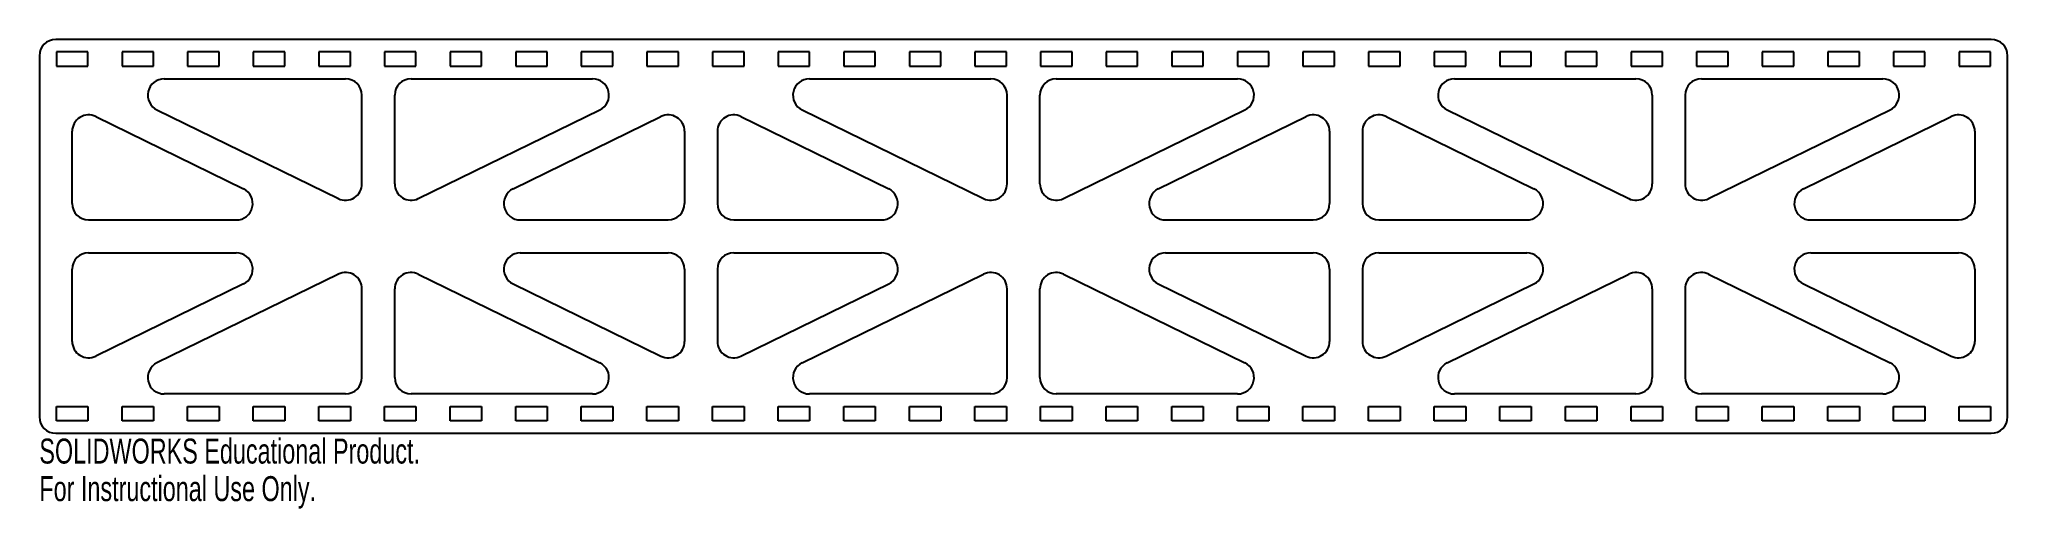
# Model space of a CAD drawing. Header units: inches. Extents: x -7.5 to 7.5, y -2.1 to 1.5.
import ezdxf

# ---------------------------------------------------------------- set-up
doc = ezdxf.new("R2010")
doc.units = ezdxf.units.IN
doc.header["$MEASUREMENT"] = 0
doc.styles.add('SLDTEXTSTYLE0', font='TXT', dxfattribs={"width": 0.7})

msp = doc.modelspace()

# ---------------------------------------------------------------- linework, layer by layer
at = {"color": 7, "linetype": 'Continuous', "lineweight": 25}
for p, q in [((-7.5, 1.375), (-7.5, -1.375)), ((7.375, 1.5), (-7.375, 1.5)), ((-7.13, 1.404), (-7.37, 1.404)), ((-7.37, 1.404), (-7.37, 1.296)), ((-7.13, 1.296), (-7.13, 1.404)), ((-6.63, 1.404), (-6.87, 1.404)), ((-6.87, 1.404), (-6.87, 1.296)), ((-6.63, 1.296), (-6.63, 1.404)), ((-6.13, 1.404), (-6.37, 1.404)), ((-6.37, 1.404), (-6.37, 1.296)), ((-6.13, 1.296), (-6.13, 1.404)), ((-5.63, 1.404), (-5.87, 1.404)), ((-5.87, 1.404), (-5.87, 1.296)), ((-5.63, 1.296), (-5.63, 1.404)), ((-5.13, 1.404), (-5.37, 1.404)), ((-5.37, 1.404), (-5.37, 1.296)), ((-5.13, 1.296), (-5.13, 1.404)), ((-4.63, 1.404), (-4.87, 1.404)), ((-4.87, 1.404), (-4.87, 1.296)), ((-4.63, 1.296), (-4.63, 1.404)), ((-4.13, 1.404), (-4.37, 1.404)), ((-4.37, 1.404), (-4.37, 1.296)), ((-4.13, 1.296), (-4.13, 1.404)), ((-3.63, 1.404), (-3.87, 1.404)), ((-3.87, 1.404), (-3.87, 1.296)), ((-3.63, 1.296), (-3.63, 1.404)), ((-3.13, 1.404), (-3.37, 1.404)), ((-3.37, 1.404), (-3.37, 1.296)), ((-3.13, 1.296), (-3.13, 1.404)), ((-2.63, 1.404), (-2.87, 1.404)), ((-2.87, 1.404), (-2.87, 1.296)), ((-2.63, 1.296), (-2.63, 1.404)), ((-2.13, 1.404), (-2.37, 1.404)), ((-2.37, 1.404), (-2.37, 1.296)), ((-2.13, 1.296), (-2.13, 1.404)), ((-1.63, 1.404), (-1.87, 1.404)), ((-1.87, 1.404), (-1.87, 1.296)), ((-1.63, 1.296), (-1.63, 1.404)), ((-1.13, 1.404), (-1.37, 1.404)), ((-1.37, 1.404), (-1.37, 1.296)), ((-1.13, 1.296), (-1.13, 1.404)), ((-0.63, 1.404), (-0.87, 1.404)), ((-0.87, 1.404), (-0.87, 1.296)), ((-0.63, 1.296), (-0.63, 1.404)), ((-0.13, 1.404), (-0.37, 1.404)), ((-0.37, 1.404), (-0.37, 1.296)), ((-0.13, 1.296), (-0.13, 1.404)), ((0.37, 1.404), (0.13, 1.404)), ((0.13, 1.404), (0.13, 1.296)), ((0.37, 1.296), (0.37, 1.404)), ((0.87, 1.404), (0.63, 1.404)), ((0.63, 1.404), (0.63, 1.296)), ((0.87, 1.296), (0.87, 1.404)), ((1.37, 1.404), (1.13, 1.404)), ((1.13, 1.404), (1.13, 1.296)), ((1.37, 1.296), (1.37, 1.404)), ((1.87, 1.404), (1.63, 1.404)), ((1.63, 1.404), (1.63, 1.296)), ((1.87, 1.296), (1.87, 1.404)), ((2.37, 1.404), (2.13, 1.404)), ((2.13, 1.404), (2.13, 1.296)), ((2.37, 1.296), (2.37, 1.404)), ((2.87, 1.404), (2.63, 1.404)), ((2.63, 1.404), (2.63, 1.296)), ((2.87, 1.296), (2.87, 1.404)), ((3.37, 1.404), (3.13, 1.404)), ((3.13, 1.404), (3.13, 1.296)), ((3.37, 1.296), (3.37, 1.404)), ((3.87, 1.404), (3.63, 1.404)), ((3.63, 1.404), (3.63, 1.296)), ((3.87, 1.296), (3.87, 1.404)), ((4.37, 1.404), (4.13, 1.404)), ((4.13, 1.404), (4.13, 1.296)), ((4.37, 1.296), (4.37, 1.404)), ((4.87, 1.404), (4.63, 1.404)), ((4.63, 1.404), (4.63, 1.296)), ((4.87, 1.296), (4.87, 1.404)), ((5.37, 1.404), (5.13, 1.404)), ((5.13, 1.404), (5.13, 1.296)), ((5.37, 1.296), (5.37, 1.404)), ((5.87, 1.404), (5.63, 1.404)), ((5.63, 1.404), (5.63, 1.296)), ((5.87, 1.296), (5.87, 1.404)), ((6.37, 1.404), (6.13, 1.404)), ((6.13, 1.404), (6.13, 1.296)), ((6.37, 1.296), (6.37, 1.404)), ((6.87, 1.404), (6.63, 1.404)), ((6.63, 1.404), (6.63, 1.296)), ((6.87, 1.296), (6.87, 1.404)), ((7.37, 1.404), (7.13, 1.404)), ((7.13, 1.404), (7.13, 1.296)), ((7.37, 1.296), (7.37, 1.404)), ((7.5, -1.375), (7.5, 1.375)), ((-7.37, 1.296), (-7.13, 1.296)), ((-6.87, 1.296), (-6.63, 1.296)), ((-6.37, 1.296), (-6.13, 1.296)), ((-5.87, 1.296), (-5.63, 1.296)), ((-5.37, 1.296), (-5.13, 1.296)), ((-4.87, 1.296), (-4.63, 1.296)), ((-4.37, 1.296), (-4.13, 1.296)), ((-3.87, 1.296), (-3.63, 1.296)), ((-3.37, 1.296), (-3.13, 1.296)), ((-2.87, 1.296), (-2.63, 1.296)), ((-2.37, 1.296), (-2.13, 1.296)), ((-1.87, 1.296), (-1.63, 1.296)), ((-1.37, 1.296), (-1.13, 1.296)), ((-0.87, 1.296), (-0.63, 1.296)), ((-0.37, 1.296), (-0.13, 1.296)), ((0.13, 1.296), (0.37, 1.296)), ((0.63, 1.296), (0.87, 1.296)), ((1.13, 1.296), (1.37, 1.296)), ((1.63, 1.296), (1.87, 1.296)), ((2.13, 1.296), (2.37, 1.296)), ((2.63, 1.296), (2.87, 1.296)), ((3.13, 1.296), (3.37, 1.296)), ((3.63, 1.296), (3.87, 1.296)), ((4.13, 1.296), (4.37, 1.296)), ((4.63, 1.296), (4.87, 1.296)), ((5.13, 1.296), (5.37, 1.296)), ((5.63, 1.296), (5.87, 1.296)), ((6.13, 1.296), (6.37, 1.296)), ((6.63, 1.296), (6.87, 1.296)), ((7.13, 1.296), (7.37, 1.296)), ((-6.549, 1.2), (-5.167, 1.2)), ((-5.042, 0.4), (-5.042, 1.075)), ((-4.792, 0.4), (-4.792, 1.075)), ((-4.667, 1.2), (-3.284, 1.2)), ((-1.632, 1.2), (-0.25, 1.2)), ((-0.125, 0.4), (-0.125, 1.075)), ((0.125, 0.4), (0.125, 1.075)), ((0.25, 1.2), (1.632, 1.2)), ((3.284, 1.2), (4.667, 1.2)), ((4.792, 1.075), (4.792, 0.4)), ((5.042, 1.075), (5.042, 0.4)), ((5.167, 1.2), (6.549, 1.2)), ((-7.07, 0.912), (-5.944, 0.362)), ((-6.604, 0.963), (-5.221, 0.288)), ((-4.612, 0.288), (-3.229, 0.963)), ((-3.889, 0.362), (-2.763, 0.912)), ((-2.154, 0.912), (-1.027, 0.362)), ((-1.687, 0.963), (-0.305, 0.288)), ((0.305, 0.288), (1.687, 0.963)), ((1.027, 0.362), (2.154, 0.912)), ((2.763, 0.912), (3.889, 0.362)), ((3.229, 0.963), (4.612, 0.288)), ((5.221, 0.288), (6.604, 0.963)), ((5.944, 0.362), (7.07, 0.912)), ((-7.25, 0.25), (-7.25, 0.8)), ((-2.583, 0.8), (-2.583, 0.25)), ((-2.333, 0.8), (-2.333, 0.25)), ((2.333, 0.8), (2.333, 0.25)), ((2.583, 0.8), (2.583, 0.25)), ((7.25, 0.8), (7.25, 0.25)), ((-7.125, 0.125), (-5.999, 0.125)), ((-3.835, 0.125), (-2.708, 0.125)), ((-2.208, 0.125), (-1.082, 0.125)), ((1.082, 0.125), (2.208, 0.125)), ((2.708, 0.125), (3.835, 0.125)), ((5.999, 0.125), (7.125, 0.125)), ((-7.125, -0.125), (-5.999, -0.125)), ((-3.835, -0.125), (-2.708, -0.125)), ((-2.208, -0.125), (-1.082, -0.125)), ((1.082, -0.125), (2.208, -0.125)), ((2.708, -0.125), (3.835, -0.125)), ((5.999, -0.125), (7.125, -0.125)), ((-7.25, -0.8), (-7.25, -0.25)), ((-5.221, -0.288), (-6.604, -0.963)), ((-4.612, -0.288), (-3.229, -0.963)), ((-2.583, -0.25), (-2.583, -0.8)), ((-2.333, -0.25), (-2.333, -0.8)), ((-1.687, -0.963), (-0.305, -0.288)), ((0.305, -0.288), (1.687, -0.963)), ((2.333, -0.25), (2.333, -0.8)), ((2.583, -0.25), (2.583, -0.8)), ((3.229, -0.963), (4.612, -0.288)), ((5.221, -0.288), (6.604, -0.963)), ((7.25, -0.25), (7.25, -0.8)), ((-5.944, -0.362), (-7.07, -0.912)), ((-5.042, -1.075), (-5.042, -0.4)), ((-4.792, -1.075), (-4.792, -0.4)), ((-3.889, -0.362), (-2.763, -0.912)), ((-2.154, -0.912), (-1.027, -0.362)), ((-0.125, -1.075), (-0.125, -0.4)), ((0.125, -1.075), (0.125, -0.4)), ((1.027, -0.362), (2.154, -0.912)), ((2.763, -0.912), (3.889, -0.362)), ((4.792, -0.4), (4.792, -1.075)), ((5.042, -0.4), (5.042, -1.075)), ((5.944, -0.362), (7.07, -0.912)), ((-5.167, -1.2), (-6.549, -1.2)), ((-3.284, -1.2), (-4.667, -1.2)), ((-0.25, -1.2), (-1.632, -1.2)), ((1.632, -1.2), (0.25, -1.2)), ((4.667, -1.2), (3.284, -1.2)), ((6.549, -1.2), (5.167, -1.2)), ((-7.37, -1.404), (-7.37, -1.296)), ((-7.37, -1.296), (-7.13, -1.296)), ((-7.13, -1.296), (-7.13, -1.404)), ((-6.87, -1.404), (-6.87, -1.296)), ((-6.87, -1.296), (-6.63, -1.296)), ((-6.63, -1.296), (-6.63, -1.404)), ((-6.37, -1.404), (-6.37, -1.296)), ((-6.37, -1.296), (-6.13, -1.296)), ((-6.13, -1.296), (-6.13, -1.404)), ((-5.87, -1.404), (-5.87, -1.296)), ((-5.87, -1.296), (-5.63, -1.296)), ((-5.63, -1.296), (-5.63, -1.404)), ((-5.37, -1.404), (-5.37, -1.296)), ((-5.37, -1.296), (-5.13, -1.296)), ((-5.13, -1.296), (-5.13, -1.404)), ((-4.87, -1.404), (-4.87, -1.296)), ((-4.87, -1.296), (-4.63, -1.296)), ((-4.63, -1.296), (-4.63, -1.404)), ((-4.37, -1.404), (-4.37, -1.296)), ((-4.37, -1.296), (-4.13, -1.296)), ((-4.13, -1.296), (-4.13, -1.404)), ((-3.87, -1.404), (-3.87, -1.296)), ((-3.87, -1.296), (-3.63, -1.296)), ((-3.63, -1.296), (-3.63, -1.404)), ((-3.37, -1.404), (-3.37, -1.296)), ((-3.37, -1.296), (-3.13, -1.296)), ((-3.13, -1.296), (-3.13, -1.404)), ((-2.87, -1.404), (-2.87, -1.296)), ((-2.87, -1.296), (-2.63, -1.296)), ((-2.63, -1.296), (-2.63, -1.404)), ((-2.37, -1.404), (-2.37, -1.296)), ((-2.37, -1.296), (-2.13, -1.296)), ((-2.13, -1.296), (-2.13, -1.404)), ((-1.87, -1.404), (-1.87, -1.296)), ((-1.87, -1.296), (-1.63, -1.296)), ((-1.63, -1.296), (-1.63, -1.404)), ((-1.37, -1.404), (-1.37, -1.296)), ((-1.37, -1.296), (-1.13, -1.296)), ((-1.13, -1.296), (-1.13, -1.404)), ((-0.87, -1.404), (-0.87, -1.296)), ((-0.87, -1.296), (-0.63, -1.296)), ((-0.63, -1.296), (-0.63, -1.404)), ((-0.37, -1.404), (-0.37, -1.296)), ((-0.37, -1.296), (-0.13, -1.296)), ((-0.13, -1.296), (-0.13, -1.404)), ((0.13, -1.404), (0.13, -1.296)), ((0.13, -1.296), (0.37, -1.296)), ((0.37, -1.296), (0.37, -1.404)), ((0.63, -1.404), (0.63, -1.296)), ((0.63, -1.296), (0.87, -1.296)), ((0.87, -1.296), (0.87, -1.404)), ((1.13, -1.404), (1.13, -1.296)), ((1.13, -1.296), (1.37, -1.296)), ((1.37, -1.296), (1.37, -1.404)), ((1.63, -1.404), (1.63, -1.296)), ((1.63, -1.296), (1.87, -1.296)), ((1.87, -1.296), (1.87, -1.404)), ((2.13, -1.404), (2.13, -1.296)), ((2.13, -1.296), (2.37, -1.296)), ((2.37, -1.296), (2.37, -1.404)), ((2.63, -1.404), (2.63, -1.296)), ((2.63, -1.296), (2.87, -1.296)), ((2.87, -1.296), (2.87, -1.404)), ((3.13, -1.404), (3.13, -1.296)), ((3.13, -1.296), (3.37, -1.296)), ((3.37, -1.296), (3.37, -1.404)), ((3.63, -1.404), (3.63, -1.296)), ((3.63, -1.296), (3.87, -1.296)), ((3.87, -1.296), (3.87, -1.404)), ((4.13, -1.404), (4.13, -1.296)), ((4.13, -1.296), (4.37, -1.296)), ((4.37, -1.296), (4.37, -1.404)), ((4.63, -1.404), (4.63, -1.296)), ((4.63, -1.296), (4.87, -1.296)), ((4.87, -1.296), (4.87, -1.404)), ((5.13, -1.404), (5.13, -1.296)), ((5.13, -1.296), (5.37, -1.296)), ((5.37, -1.296), (5.37, -1.404)), ((5.63, -1.404), (5.63, -1.296)), ((5.63, -1.296), (5.87, -1.296)), ((5.87, -1.296), (5.87, -1.404)), ((6.13, -1.404), (6.13, -1.296)), ((6.13, -1.296), (6.37, -1.296)), ((6.37, -1.296), (6.37, -1.404)), ((6.63, -1.404), (6.63, -1.296)), ((6.63, -1.296), (6.87, -1.296)), ((6.87, -1.296), (6.87, -1.404)), ((7.13, -1.404), (7.13, -1.296)), ((7.13, -1.296), (7.37, -1.296)), ((7.37, -1.296), (7.37, -1.404)), ((-7.375, -1.5), (7.375, -1.5)), ((-7.13, -1.404), (-7.37, -1.404)), ((-6.63, -1.404), (-6.87, -1.404)), ((-6.13, -1.404), (-6.37, -1.404)), ((-5.63, -1.404), (-5.87, -1.404)), ((-5.13, -1.404), (-5.37, -1.404)), ((-4.63, -1.404), (-4.87, -1.404)), ((-4.13, -1.404), (-4.37, -1.404)), ((-3.63, -1.404), (-3.87, -1.404)), ((-3.13, -1.404), (-3.37, -1.404)), ((-2.63, -1.404), (-2.87, -1.404)), ((-2.13, -1.404), (-2.37, -1.404)), ((-1.63, -1.404), (-1.87, -1.404)), ((-1.13, -1.404), (-1.37, -1.404)), ((-0.63, -1.404), (-0.87, -1.404)), ((-0.13, -1.404), (-0.37, -1.404)), ((0.37, -1.404), (0.13, -1.404)), ((0.87, -1.404), (0.63, -1.404)), ((1.37, -1.404), (1.13, -1.404)), ((1.87, -1.404), (1.63, -1.404)), ((2.37, -1.404), (2.13, -1.404)), ((2.87, -1.404), (2.63, -1.404)), ((3.37, -1.404), (3.13, -1.404)), ((3.87, -1.404), (3.63, -1.404)), ((4.37, -1.404), (4.13, -1.404)), ((4.87, -1.404), (4.63, -1.404)), ((5.37, -1.404), (5.13, -1.404)), ((5.87, -1.404), (5.63, -1.404)), ((6.37, -1.404), (6.13, -1.404)), ((6.87, -1.404), (6.63, -1.404)), ((7.37, -1.404), (7.13, -1.404))]:
    msp.add_line(p, q, dxfattribs=at)
for centre, start, end in [((-7.375, 1.375), 90, 180), ((7.375, 1.375), 0, 90), ((-6.549, 1.075), 90, 243.9813), ((-1.632, 1.075), 90, 243.9813), ((1.632, 1.075), 296.0187, 90), ((6.549, 1.075), 296.0187, 90), ((-5.167, 1.075), 0, 90), ((-4.667, 1.075), 90, 180), ((-3.284, 1.075), 296.0187, 90), ((-0.25, 1.075), 0, 90), ((0.25, 1.075), 90, 180), ((3.284, 1.075), 90, 243.9813), ((4.667, 1.075), 0, 90), ((5.167, 1.075), 90, 180), ((-7.125, 0.8), 63.9813, 180), ((-2.708, 0.8), 0, 116.0187), ((-2.208, 0.8), 63.9813, 180), ((2.208, 0.8), 0, 116.0187), ((2.708, 0.8), 63.9813, 180), ((7.125, 0.8), 0, 116.0187), ((-5.999, 0.25), 270, 63.9813), ((-5.167, 0.4), 243.9813, 0), ((-4.667, 0.4), 180, 296.0187), ((-3.835, 0.25), 116.0187, 270), ((-1.082, 0.25), 270, 63.9813), ((-0.25, 0.4), 243.9813, 0), ((0.25, 0.4), 180, 296.0187), ((1.082, 0.25), 116.0187, 270), ((3.835, 0.25), 270, 63.9813), ((4.667, 0.4), 243.9813, 0), ((5.167, 0.4), 180, 296.0187), ((5.999, 0.25), 116.0187, 270), ((-7.125, 0.25), 180, 270), ((-2.708, 0.25), 270, 0), ((-2.208, 0.25), 180, 270), ((2.208, 0.25), 270, 0), ((2.708, 0.25), 180, 270), ((7.125, 0.25), 270, 0), ((-7.125, -0.25), 90, 180), ((-5.999, -0.25), 296.0187, 90), ((-3.835, -0.25), 90, 243.9813), ((-2.708, -0.25), 0, 90), ((-2.208, -0.25), 90, 180), ((-1.082, -0.25), 296.0187, 90), ((1.082, -0.25), 90, 243.9813), ((2.208, -0.25), 0, 90), ((2.708, -0.25), 90, 180), ((3.835, -0.25), 296.0187, 90), ((5.999, -0.25), 90, 243.9813), ((7.125, -0.25), 0, 90), ((-5.167, -0.4), 0, 116.0187), ((-4.667, -0.4), 63.9813, 180), ((-0.25, -0.4), 0, 116.0187), ((0.25, -0.4), 63.9813, 180), ((4.667, -0.4), 0, 116.0187), ((5.167, -0.4), 63.9813, 180), ((-7.125, -0.8), 180, 296.0187), ((-2.708, -0.8), 243.9813, 0), ((-2.208, -0.8), 180, 296.0187), ((2.208, -0.8), 243.9813, 0), ((2.708, -0.8), 180, 296.0187), ((7.125, -0.8), 243.9813, 0), ((-6.549, -1.075), 116.0187, 270), ((-3.284, -1.075), 270, 63.9813), ((-1.632, -1.075), 116.0187, 270), ((1.632, -1.075), 270, 63.9813), ((3.284, -1.075), 116.0187, 270), ((6.549, -1.075), 270, 63.9813), ((-5.167, -1.075), 270, 0), ((-4.667, -1.075), 180, 270), ((-0.25, -1.075), 270, 0), ((0.25, -1.075), 180, 270), ((4.667, -1.075), 270, 0), ((5.167, -1.075), 180, 270), ((-7.375, -1.375), 180, 270), ((7.375, -1.375), 270, 0)]:
    msp.add_arc(centre, 0.125, start, end, dxfattribs=at)

# ---------------------------------------------------------------- texts
at = {"color": 7, "linetype": 'Continuous', "char_height": 0.1903, "attachment_point": 1, "style": 'SLDTEXTSTYLE0'}
for s, insert in [('SOLIDWORKS Educational Product.', (-7.5, -1.54)), ('For Instructional Use Only.', (-7.5, -1.826))]:
    msp.add_mtext(s, dxfattribs=dict(at, insert=insert))

doc.saveas('drawing.dxf')
